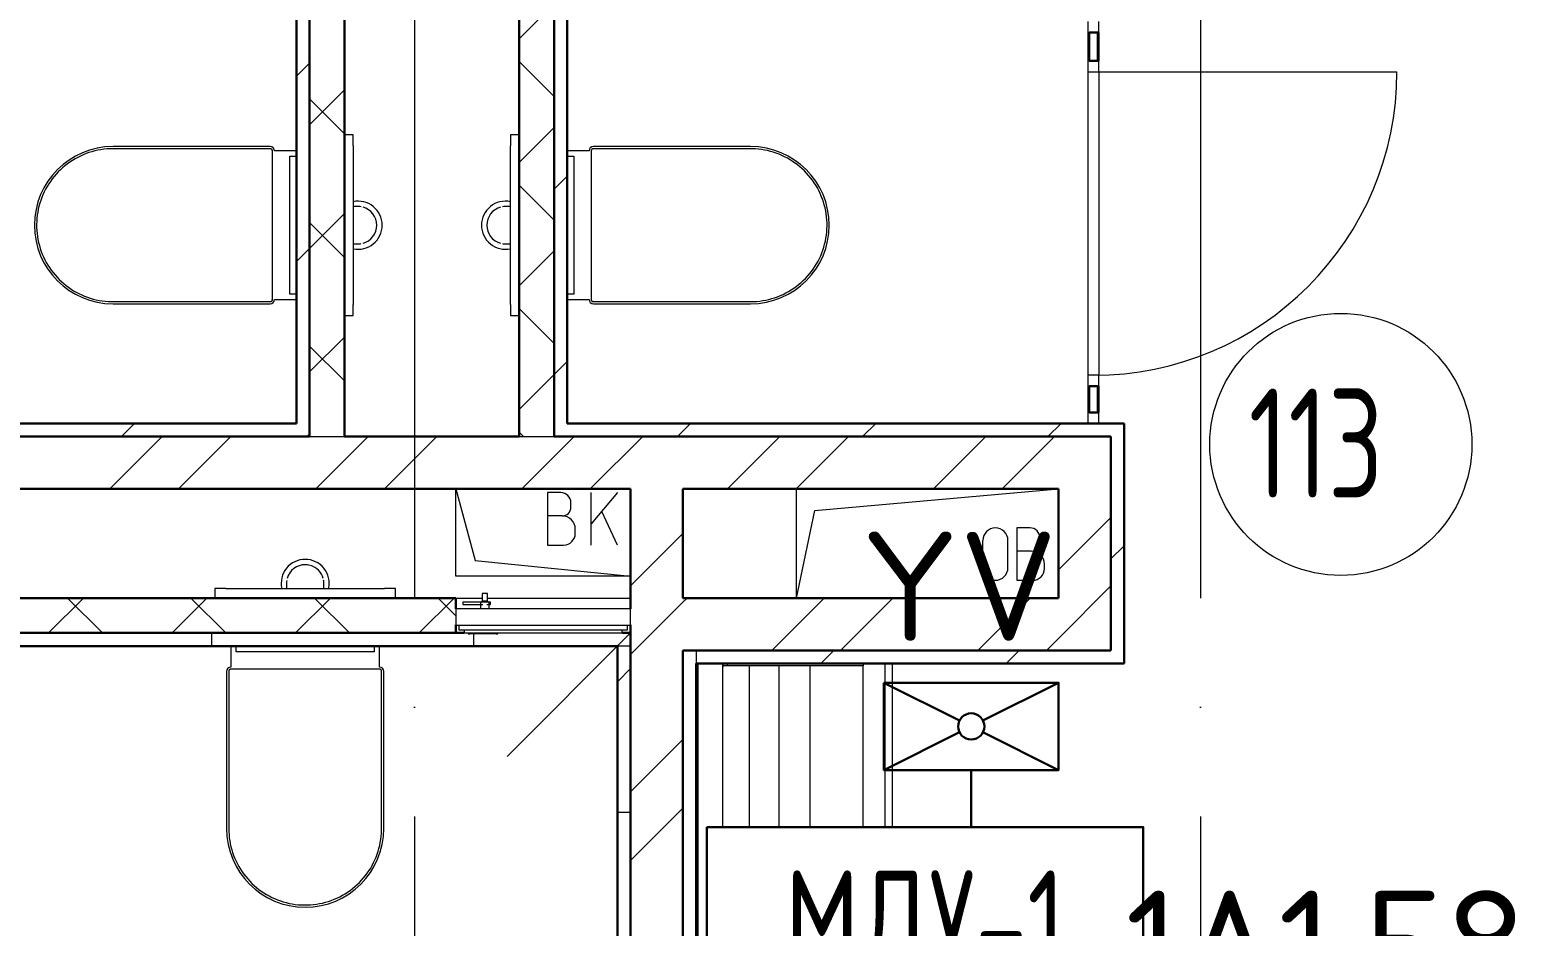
# Model space of a CAD drawing. Header units: millimetres. Extents: x -1073752 to 1436911, y -1379358 to 94781.
# Drawn here: x -1041748 to -1038346, y -907871 to -905818 of the extents above; entities that cross this region are included whole.
import ezdxf
from ezdxf.enums import TextEntityAlignment as Align

# ---------------------------------------------------------------- set-up
doc = ezdxf.new("R2010")
doc.units = ezdxf.units.MM
doc.set_wipeout_variables(frame=1)
doc.linetypes.add('ADSK_Линия сетки', pattern=[25, 20, -2.5, 0, -2.5])
for name, color, linetype, lineweight in [('RC-Дымоудаление', 1, 'Continuous', 30), ('Витраж', 7, 'Continuous', 9), ('Двери', 252, 'Continuous', 9), ('лс', 5, 'Continuous', 30), ('Марки помещений', 7, 'Continuous', 20), ('Оборудование', 7, 'Continuous', 18), ('Оси', 252, 'Continuous', 9), ('Перекрытие', 252, 'Continuous', 18), ('Сантехника', 252, 'Continuous', 9), ('Стены наружные', 7, 'Continuous', 18), ('Стены разрез', 7, 'Continuous', 30), ('Стены штриховка', 7, 'Continuous', 9)]:
    doc.layers.add(name, color=color, linetype=linetype, lineweight=lineweight)
doc.layers.add('RC-Позиционные_обозначения', color=7, linetype='Continuous')
doc.layers.add('RC-Таблицы', color=7, linetype='Continuous')
doc.styles.add('GOST Common_3', font='', dxfattribs={"height": 3.5})
doc.styles.add('ISOCPEUR', font='isocpeur.ttf', dxfattribs={"height": 250})
doc.styles.add('RubezhCAD', font='isocpeur.ttf')
doc.styles.get("Standard").update_dxf_attribs({"font": 'arial.ttf'})
doc.styles.get('GOST Common_3').set_extended_font_data('GOST 2.304 type A')

# ---------------------------------------------------------------- blocks, each defined once
blk = doc.blocks.new('1 этаж')
at = {"color": 251, "lineweight": 18, "true_color": 0x636466}
for p, q in [((-48360.8, -9393.7), (-48316.2, -9557.9)), ((-48360.8, -9593.7), (-48360.8, -9393.7)), ((-48120.6, -9402.4), (-48150.6, -9402.4)), ((-48150.6, -9402.4), (-48150.6, -9522.4)), ((-47990.6, -9402.4), (-48050.6, -9473.9)), ((-48050.6, -9522.4), (-48050.6, -9402.4)), ((-47580.8, -9643.7), (-47580.8, -9393.7)), ((-47539, -9443.1), (-46980.8, -9393.7)), ((-48117.2, -9455.7), (-48150.6, -9455.7)), ((-48097.2, -9435.7), (-48097.2, -9425.7)), ((-47990.6, -9522.4), (-48026.5, -9445.3)), ((-47580.8, -9643.7), (-47539, -9443.1)), ((-48087.2, -9495.7), (-48087.2, -9485.7)), ((-47046.4, -9483), (-47076.4, -9483)), ((-47076.4, -9483), (-47076.4, -9603)), ((-48150.6, -9522.4), (-48113.9, -9522.4)), ((-47153.9, -9574.3), (-47153.9, -9511.7)), ((-47096.6, -9574.3), (-47096.6, -9511.7)), ((-47023.1, -9516.3), (-47023.1, -9506.3)), ((-48316.2, -9557.9), (-47960.8, -9593.7)), ((-47043.1, -9536.3), (-47076.4, -9536.3)), ((-47013.1, -9576.3), (-47013.1, -9566.3)), ((-47960.8, -9593.7), (-48360.8, -9593.7)), ((-47076.4, -9603), (-47039.7, -9603))]:
    blk.add_line(p, q, dxfattribs=at)
for centre, radius, start, end in [((-48120.6, -9425.7), 23.3, 0, 90), ((-48117.2, -9435.7), 20, 270, 0), ((-48117.2, -9485.7), 30, 0, 90), ((-47125.2, -9511.7), 28.7, 0, 180), ((-47046.4, -9506.3), 23.3, 0, 90), ((-48113.9, -9495.7), 26.7, 270, 0), ((-47043.1, -9516.3), 20, 270, 0), ((-47043.1, -9566.3), 30, 0, 90), ((-47125.2, -9574.3), 28.7, 180, 0), ((-47039.7, -9576.3), 26.7, 270, 0)]:
    blk.add_arc(centre, radius, start, end, dxfattribs=at)
at = {"layer": 'Витраж', "color": 251, "lineweight": 18, "true_color": 0x636466, "extrusion": (0, 0, -1)}
for p, q in [((-46913.3, -8323.7), (-46913.3, -8348.7)), ((-46888.3, -8348.7), (-46888.3, -8323.7)), ((-46913.3, -8348.7), (-46888.3, -8348.7)), ((-46888.3, -8413.7), (-46913.3, -8413.7)), ((-46913.3, -8413.7), (-46913.3, -8438.7)), ((-46888.3, -8438.7), (-46888.3, -8413.7)), ((-46913.3, -8438.7), (-46888.3, -8438.7)), ((-46888.3, -9133.7), (-46913.3, -9133.7)), ((-46913.3, -9133.7), (-46913.3, -9158.7)), ((-46888.3, -9158.7), (-46888.3, -9133.7)), ((-46913.3, -9158.7), (-46888.3, -9158.7))]:
    blk.add_line(p, q, dxfattribs=at)
at = {"layer": 'Витраж', "color": 251, "true_color": 0x636466}
for p, q in [((-46913.3, -8348.7), (-46913.3, -8413.7)), ((-46888.3, -8348.7), (-46888.3, -8413.7)), ((-46913.3, -8438.7), (-46913.3, -9133.7)), ((-46888.3, -8438.7), (-46888.3, -9133.7)), ((-46913.3, -9158.7), (-46913.3, -9218.7)), ((-46888.3, -9158.7), (-46888.3, -9218.7))]:
    blk.add_line(p, q, dxfattribs=at)
at = {"layer": 'Витраж', "color": 251, "lineweight": 18, "true_color": 0x636466}
for p, q in [((-46888.3, -9218.7), (-46913.3, -9218.7)), ((-46913.3, -9218.7), (-46913.3, -9243.7)), ((-46913.3, -9243.7), (-46888.3, -9243.7)), ((-46888.3, -9243.7), (-46888.3, -9218.7))]:
    blk.add_line(p, q, dxfattribs=at)
at = {"layer": 'Двери', "color": 251, "true_color": 0x636466}
blk.add_line((-46888.3, -8438.7), (-46205.8, -8438.7), dxfattribs=at)
blk.add_arc((-46900.8, -8438.7), 695, 270, 0, dxfattribs=at)
at = {"layer": 'Марки помещений', "color": 251, "true_color": 0x636466}
blk.add_circle((-46334.3, -9291.8), 300, dxfattribs=at)
at = {"layer": 'Оборудование', "color": 251, "true_color": 0x636466}
for p, q in [((-48345, -9653.4), (-48345, -9658.4)), ((-48299.1, -9653.4), (-48345, -9653.4)), ((-48345, -9658.4), (-48299.1, -9658.4)), ((-48304, -9652.8), (-48304, -9668.7)), ((-48284.7, -9652.8), (-48304, -9652.8)), ((-48300.4, -9650.9), (-48302.4, -9652.8)), ((-48300.4, -9633.4), (-48300.4, -9650.9)), ((-48288.2, -9633.4), (-48300.4, -9633.4)), ((-48288.2, -9650.9), (-48300.4, -9650.9)), ((-48281.2, -9653.4), (-48289.5, -9653.4)), ((-48289.5, -9658.4), (-48281.2, -9658.4)), ((-48288.2, -9650.9), (-48288.2, -9633.4)), ((-48286.2, -9652.8), (-48288.2, -9650.9)), ((-48284.7, -9668.7), (-48284.7, -9652.8)), ((-48281.2, -9658.4), (-48281.2, -9653.4)), ((-48360.8, -9668.7), (-48360.8, -9705.1)), ((-47960.8, -9668.7), (-48360.8, -9668.7)), ((-47960.8, -9705.1), (-47960.8, -9668.7)), ((-48359.9, -9706), (-47961.7, -9706)), ((-48353.8, -9706), (-48353.8, -9715.8)), ((-48352.8, -9716.7), (-47968.8, -9716.7)), ((-48341.8, -9718.3), (-48341.8, -9723.7)), ((-48341.8, -9723.7), (-47979.8, -9723.7)), ((-48332.8, -9723.7), (-48332.8, -9725.7)), ((-48332.8, -9725.7), (-48328.8, -9725.7)), ((-48268.3, -9725.7), (-48328.8, -9725.7)), ((-48268.3, -9725.7), (-48264.3, -9725.7)), ((-48264.3, -9725.7), (-48264.3, -9723.7)), ((-47960.8, -9723.7), (-48243.6, -10006.6)), ((-47979.8, -9723.7), (-47979.8, -9718.3)), ((-47967.8, -9715.8), (-47967.8, -9706))]:
    blk.add_line(p, q, dxfattribs=at)
for points, knots in [([(-48360.8, -9705.1), (-48360.8, -9705.2), (-48360.8, -9705.4), (-48360.7, -9705.6), (-48360.6, -9705.7), (-48360.4, -9705.8), (-48360.3, -9705.9), (-48360.1, -9706), (-48360, -9706), (-48359.9, -9706)], [0, 0, 0, 0, 0.166667, 0.333333, 0.458333, 0.583333, 0.708333, 0.833333, 1, 1, 1, 1]), ([(-48353.8, -9715.8), (-48353.8, -9715.9), (-48353.8, -9716), (-48353.7, -9716.2), (-48353.6, -9716.4), (-48353.4, -9716.5), (-48353.3, -9716.6), (-48353.2, -9716.7), (-48353.1, -9716.7), (-48352.9, -9716.7), (-48352.8, -9716.7)], [0, 0, 0, 0, 0.166667, 0.333333, 0.458333, 0.583333, 0.666667, 0.75, 0.833333, 1, 1, 1, 1]), ([(-48343.3, -9716.7), (-48343.2, -9716.7), (-48343, -9716.8), (-48342.7, -9716.8), (-48342.6, -9716.9), (-48342.4, -9717), (-48342.2, -9717.2), (-48342.1, -9717.3), (-48342, -9717.5), (-48341.9, -9717.7), (-48341.8, -9717.9), (-48341.8, -9718.1), (-48341.8, -9718.3)], [0, 0, 0, 0, 0.166667, 0.25, 0.333333, 0.416667, 0.5, 0.583333, 0.666667, 0.75, 0.833333, 1, 1, 1, 1]), ([(-47979.8, -9718.3), (-47979.8, -9718.1), (-47979.8, -9717.9), (-47979.7, -9717.7), (-47979.6, -9717.5), (-47979.5, -9717.3), (-47979.4, -9717.2), (-47979.2, -9717), (-47979, -9716.9), (-47978.9, -9716.8), (-47978.6, -9716.8), (-47978.4, -9716.7), (-47978.3, -9716.7)], [-1, -1, -1, -1, -0.833333, -0.75, -0.666667, -0.583333, -0.5, -0.416667, -0.333333, -0.25, -0.166667, 0, 0, 0, 0]), ([(-47968.8, -9716.7), (-47968.7, -9716.7), (-47968.5, -9716.7), (-47968.4, -9716.7), (-47968.3, -9716.6), (-47968.2, -9716.5), (-47968, -9716.4), (-47967.9, -9716.2), (-47967.8, -9716), (-47967.8, -9715.9), (-47967.8, -9715.8)], [-1, -1, -1, -1, -0.833333, -0.75, -0.666667, -0.583333, -0.458333, -0.333333, -0.166667, 0, 0, 0, 0]), ([(-47961.7, -9706), (-47961.6, -9706), (-47961.5, -9706), (-47961.3, -9706), (-47961.2, -9705.9), (-47961, -9705.7), (-47960.9, -9705.6), (-47960.8, -9705.4), (-47960.8, -9705.2), (-47960.8, -9705.1)], [-1, -1, -1, -1, -0.833333, -0.75, -0.583333, -0.458333, -0.333333, -0.166667, 0, 0, 0, 0])]:
    blk.add_open_spline(points, degree=3, knots=knots, dxfattribs=at)
at = {"layer": 'Оси', "color": 251, "linetype": 'ADSK_Линия сетки', "ltscale": 100, "true_color": 0x636466}
for p, q in [((-48455.8, -2643.7), (-48455.8, -33769.9)), ((-46655.8, -2643.7), (-46655.8, -33769.9))]:
    blk.add_line(p, q, dxfattribs=at)
at = {"layer": 'Перекрытие', "color": 251, "ltscale": 100, "true_color": 0x636466}
for p, q in [((-48360.8, -9593.7), (-48360.8, -9393.7)), ((-47580.8, -9643.7), (-47580.8, -9393.7)), ((-47960.8, -9593.7), (-48360.8, -9593.7))]:
    blk.add_line(p, q, dxfattribs=at)
at = {"layer": 'Сантехника', "color": 251, "lineweight": 9, "true_color": 0x636466}
for p, q in [((-48595.8, -8583.2), (-48615.8, -8583.2)), ((-48595.8, -8608.2), (-48595.8, -8583.2)), ((-48215.8, -8583.2), (-48235.8, -8583.2)), ((-48235.8, -8583.2), (-48235.8, -8608.2)), ((-48595.8, -8608.2), (-48595.8, -8971.7)), ((-48235.8, -8971.7), (-48235.8, -8608.2)), ((-48595.8, -8996.7), (-48595.8, -8971.7)), ((-48235.8, -8971.7), (-48235.8, -8996.7)), ((-48615.8, -8996.7), (-48595.8, -8996.7)), ((-48235.8, -8996.7), (-48215.8, -8996.7)), ((-48912.6, -9621.6), (-48912.6, -9643.7)), ((-48887.6, -9621.6), (-48912.6, -9621.6)), ((-48887.6, -9621.6), (-48524.1, -9621.6)), ((-48499.1, -9621.6), (-48524.1, -9621.6)), ((-48499.1, -9643.7), (-48499.1, -9621.6))]:
    blk.add_line(p, q, dxfattribs=at)
at = {"layer": 'Сантехника', "color": 251, "true_color": 0x636466}
for p, q in [((-48785.8, -8610), (-49145.8, -8610)), ((-48785.8, -8615), (-49145.8, -8615)), ((-48780.8, -8960), (-48780.8, -8620)), ((-48725.8, -8620), (-48775.8, -8620)), ((-48740.8, -8948.2), (-48740.8, -8631.8)), ((-48740.8, -8631.8), (-48725.8, -8631.8)), ((-48055.8, -8620), (-48105.8, -8620)), ((-48105.8, -8631.8), (-48090.8, -8631.8)), ((-48090.8, -8631.8), (-48090.8, -8948.2)), ((-48050.8, -8620), (-48050.8, -8960)), ((-47685.8, -8610), (-48045.8, -8610)), ((-47685.8, -8615), (-48045.8, -8615)), ((-49145.8, -8965), (-48785.8, -8965)), ((-49145.8, -8970), (-48785.8, -8970)), ((-48775.8, -8960), (-48725.8, -8960)), ((-48725.8, -8948.2), (-48740.8, -8948.2)), ((-48090.8, -8948.2), (-48105.8, -8948.2)), ((-48105.8, -8960), (-48055.8, -8960)), ((-48045.8, -8965), (-47685.8, -8965)), ((-48045.8, -8970), (-47685.8, -8970)), ((-48875.8, -9753.7), (-48875.8, -9801.6)), ((-48864, -9766.6), (-48864, -9753.7)), ((-48547.6, -9753.7), (-48547.6, -9766.6)), ((-48535.8, -9801.6), (-48535.8, -9753.7)), ((-48547.6, -9766.6), (-48864, -9766.6)), ((-47805.8, -11318.7), (-47805.8, -9793.7)), ((-47749.8, -9798.7), (-47749.8, -9793.7)), ((-47749.8, -9793.7), (-47749.8, -9798.7)), ((-47738.9, -9798.7), (-47738.9, -9793.7)), ((-47427.8, -9793.7), (-47427.8, -9798.7)), ((-47377.8, -11318.7), (-47377.8, -9793.7)), ((-47360.8, -11318.7), (-47360.8, -9793.7)), ((-48885.8, -9811.6), (-48885.8, -10171.6)), ((-48880.8, -9811.6), (-48880.8, -10171.6)), ((-48535.8, -9806.6), (-48875.8, -9806.6)), ((-48530.8, -10171.6), (-48530.8, -9811.6)), ((-48525.8, -10171.6), (-48525.8, -9811.6)), ((-47749.8, -11313.7), (-47749.8, -9798.7)), ((-47749.8, -9798.7), (-47747.4, -9798.7)), ((-47738.9, -9798.7), (-47747.4, -9798.7)), ((-47427.8, -9798.7), (-47738.9, -9798.7)), ((-47688.4, -10218.8), (-47688.4, -9798.7)), ((-47620.4, -10218.7), (-47620.4, -9798.7)), ((-47549.7, -10218.7), (-47549.7, -9798.7)), ((-47427.8, -11313.7), (-47427.8, -9798.7)), ((-47719.8, -10206.2), (-47749.8, -10206.2)), ((-47719.8, -10256.2), (-47719.8, -10206.2)), ((-47539.8, -10218.7), (-47719.8, -10218.7)), ((-47539.8, -10243.7), (-47539.8, -10218.7)), ((-47749.8, -10256.2), (-47719.8, -10256.2)), ((-47719.8, -10243.7), (-47539.8, -10243.7)), ((-47688.4, -10868.8), (-47688.4, -10243.7)), ((-47620.4, -10868.7), (-47620.4, -10243.7)), ((-47549.7, -10868.7), (-47549.7, -10243.7))]:
    blk.add_line(p, q, dxfattribs=at)
at = {"layer": 'Сантехника', "color": 251, "true_color": 0x636466, "flags": 128}
for points in [[(-49145.8, -8615), (-49152.8, -8615.1), (-49159.8, -8615.5), (-49166.8, -8616.2), (-49173.7, -8617.2), (-49180.6, -8618.5), (-49187.4, -8620), (-49194.2, -8621.8), (-49200.9, -8623.9), (-49207.4, -8626.2), (-49213.9, -8628.8), (-49220.3, -8631.6), (-49226.6, -8634.8), (-49232.8, -8638.1), (-49238.8, -8641.7), (-49244.6, -8645.5), (-49250.3, -8649.6), (-49255.8, -8653.9), (-49261.2, -8658.4), (-49266.4, -8663.1), (-49271.3, -8668.1), (-49276.1, -8673.2), (-49280.7, -8678.5), (-49285, -8684), (-49289.2, -8689.6), (-49293.1, -8695.4), (-49296.7, -8701.4), (-49300.1, -8707.5), (-49303.3, -8713.7), (-49306.2, -8720.1), (-49308.9, -8726.6), (-49311.3, -8733.1), (-49313.5, -8739.8), (-49315.3, -8746.6), (-49316.9, -8753.4), (-49318.3, -8760.2), (-49319.3, -8767.2), (-49320.1, -8774.1), (-49320.6, -8781.1), (-49320.8, -8788.1), (-49320.7, -8795.1), (-49320.4, -8802.1), (-49319.8, -8809.1), (-49318.9, -8816), (-49317.7, -8822.9), (-49316.2, -8829.7), (-49314.5, -8836.5), (-49312.5, -8843.2), (-49310.2, -8849.9), (-49307.7, -8856.4), (-49304.9, -8862.8), (-49301.9, -8869.1), (-49298.6, -8875.3), (-49295.1, -8881.3), (-49291.3, -8887.2), (-49287.3, -8893), (-49283.1, -8898.5), (-49278.6, -8903.9), (-49273.9, -8909.2), (-49269.1, -8914.2), (-49264, -8919), (-49258.8, -8923.6), (-49253.3, -8928.1), (-49247.7, -8932.2), (-49241.9, -8936.2), (-49236, -8939.9), (-49229.9, -8943.4), (-49223.7, -8946.7), (-49217.4, -8949.7), (-49211, -8952.4), (-49204.4, -8954.9), (-49197.8, -8957.1), (-49191.1, -8959), (-49184.3, -8960.7), (-49177.4, -8962.1), (-49170.5, -8963.2), (-49163.5, -8964.1), (-49156.6, -8964.6), (-49149.6, -8964.9), (-49145.8, -8965)], [(-48780.8, -8620), (-48780.8, -8619.8), (-48780.8, -8619.6), (-48780.8, -8619.4), (-48780.9, -8619.2), (-48780.9, -8619), (-48780.9, -8618.8), (-48781, -8618.6), (-48781.1, -8618.4), (-48781.1, -8618.2), (-48781.2, -8618), (-48781.3, -8617.9), (-48781.4, -8617.7), (-48781.5, -8617.5), (-48781.6, -8617.3), (-48781.7, -8617.2), (-48781.8, -8617), (-48781.9, -8616.8), (-48782, -8616.7), (-48782.2, -8616.5), (-48782.3, -8616.4), (-48782.5, -8616.3), (-48782.6, -8616.1), (-48782.8, -8616), (-48782.9, -8615.9), (-48783.1, -8615.8), (-48783.3, -8615.7), (-48783.4, -8615.6), (-48783.6, -8615.5), (-48783.8, -8615.4), (-48784, -8615.3), (-48784.2, -8615.3), (-48784.4, -8615.2), (-48784.6, -8615.1), (-48784.8, -8615.1), (-48785, -8615.1), (-48785.1, -8615), (-48785.3, -8615), (-48785.5, -8615), (-48785.7, -8615), (-48785.8, -8615)], [(-48045.8, -8615), (-48046, -8615), (-48046.2, -8615), (-48046.4, -8615), (-48046.6, -8615), (-48046.8, -8615.1), (-48047, -8615.1), (-48047.2, -8615.2), (-48047.4, -8615.2), (-48047.6, -8615.3), (-48047.7, -8615.4), (-48047.9, -8615.5), (-48048.1, -8615.5), (-48048.3, -8615.6), (-48048.5, -8615.7), (-48048.6, -8615.9), (-48048.8, -8616), (-48048.9, -8616.1), (-48049.1, -8616.2), (-48049.2, -8616.4), (-48049.4, -8616.5), (-48049.5, -8616.6), (-48049.7, -8616.8), (-48049.8, -8617), (-48049.9, -8617.1), (-48050, -8617.3), (-48050.1, -8617.4), (-48050.2, -8617.6), (-48050.3, -8617.8), (-48050.4, -8618), (-48050.5, -8618.2), (-48050.5, -8618.4), (-48050.6, -8618.5), (-48050.6, -8618.7), (-48050.7, -8618.9), (-48050.7, -8619.1), (-48050.8, -8619.3), (-48050.8, -8619.5), (-48050.8, -8619.7), (-48050.8, -8619.9), (-48050.8, -8620)], [(-47685.8, -8965), (-47678.8, -8964.8), (-47671.8, -8964.4), (-47664.9, -8963.7), (-47657.9, -8962.7), (-47651, -8961.5), (-47644.2, -8960), (-47637.4, -8958.2), (-47630.8, -8956.1), (-47624.2, -8953.8), (-47617.7, -8951.2), (-47611.3, -8948.3), (-47605, -8945.2), (-47598.8, -8941.8), (-47592.8, -8938.3), (-47587, -8934.4), (-47581.3, -8930.3), (-47575.8, -8926.1), (-47570.4, -8921.5), (-47565.2, -8916.8), (-47560.3, -8911.9), (-47555.5, -8906.8), (-47550.9, -8901.5), (-47546.6, -8896), (-47542.4, -8890.3), (-47538.5, -8884.5), (-47534.9, -8878.6), (-47531.5, -8872.5), (-47528.3, -8866.2), (-47525.4, -8859.9), (-47522.7, -8853.4), (-47520.3, -8846.8), (-47518.1, -8840.2), (-47516.3, -8833.4), (-47514.7, -8826.6), (-47513.3, -8819.7), (-47512.3, -8812.8), (-47511.5, -8805.8), (-47511, -8798.9), (-47510.8, -8791.9), (-47510.9, -8784.9), (-47511.2, -8777.9), (-47511.8, -8770.9), (-47512.7, -8764), (-47513.9, -8757.1), (-47515.4, -8750.2), (-47517.1, -8743.4), (-47519.1, -8736.7), (-47521.4, -8730.1), (-47523.9, -8723.6), (-47526.7, -8717.2), (-47529.7, -8710.9), (-47533, -8704.7), (-47536.5, -8698.6), (-47540.3, -8692.7), (-47544.3, -8687), (-47548.5, -8681.4), (-47553, -8676), (-47557.7, -8670.8), (-47562.5, -8665.8), (-47567.6, -8660.9), (-47572.9, -8656.3), (-47578.3, -8651.9), (-47583.9, -8647.7), (-47589.7, -8643.8), (-47595.6, -8640), (-47601.7, -8636.5), (-47607.9, -8633.3), (-47614.2, -8630.3), (-47620.6, -8627.6), (-47627.2, -8625.1), (-47633.8, -8622.9), (-47640.5, -8620.9), (-47647.3, -8619.3), (-47654.2, -8617.9), (-47661.1, -8616.7), (-47668.1, -8615.9), (-47675, -8615.3), (-47682, -8615), (-47685.8, -8615)], [(-48785.8, -8965), (-48785.6, -8965), (-48785.4, -8965), (-48785.2, -8964.9), (-48785, -8964.9), (-48784.8, -8964.9), (-48784.6, -8964.8), (-48784.4, -8964.8), (-48784.2, -8964.7), (-48784, -8964.7), (-48783.9, -8964.6), (-48783.7, -8964.5), (-48783.5, -8964.4), (-48783.3, -8964.3), (-48783.1, -8964.2), (-48783, -8964.1), (-48782.8, -8964), (-48782.7, -8963.9), (-48782.5, -8963.7), (-48782.4, -8963.6), (-48782.2, -8963.5), (-48782.1, -8963.3), (-48781.9, -8963.2), (-48781.8, -8963), (-48781.7, -8962.8), (-48781.6, -8962.7), (-48781.5, -8962.5), (-48781.4, -8962.3), (-48781.3, -8962.2), (-48781.2, -8962), (-48781.1, -8961.8), (-48781.1, -8961.6), (-48781, -8961.4), (-48781, -8961.2), (-48780.9, -8961), (-48780.9, -8960.8), (-48780.8, -8960.6), (-48780.8, -8960.4), (-48780.8, -8960.2), (-48780.8, -8960), (-48780.8, -8960)], [(-48050.8, -8960), (-48050.8, -8960.2), (-48050.8, -8960.4), (-48050.8, -8960.6), (-48050.7, -8960.8), (-48050.7, -8961), (-48050.7, -8961.2), (-48050.6, -8961.4), (-48050.5, -8961.6), (-48050.5, -8961.7), (-48050.4, -8961.9), (-48050.3, -8962.1), (-48050.2, -8962.3), (-48050.1, -8962.5), (-48050, -8962.6), (-48049.9, -8962.8), (-48049.8, -8963), (-48049.7, -8963.1), (-48049.6, -8963.3), (-48049.4, -8963.4), (-48049.3, -8963.6), (-48049.1, -8963.7), (-48049, -8963.8), (-48048.8, -8964), (-48048.7, -8964.1), (-48048.5, -8964.2), (-48048.3, -8964.3), (-48048.2, -8964.4), (-48048, -8964.5), (-48047.8, -8964.6), (-48047.6, -8964.6), (-48047.4, -8964.7), (-48047.2, -8964.8), (-48047, -8964.8), (-48046.8, -8964.9), (-48046.7, -8964.9), (-48046.5, -8964.9), (-48046.3, -8965), (-48046.1, -8965), (-48045.9, -8965), (-48045.8, -8965)], [(-48875.8, -9806.6), (-48876, -9806.6), (-48876.2, -9806.6), (-48876.4, -9806.6), (-48876.6, -9806.6), (-48876.8, -9806.7), (-48877, -9806.7), (-48877.2, -9806.7), (-48877.4, -9806.8), (-48877.6, -9806.9), (-48877.7, -9806.9), (-48877.9, -9807), (-48878.1, -9807.1), (-48878.3, -9807.2), (-48878.5, -9807.3), (-48878.6, -9807.4), (-48878.8, -9807.5), (-48878.9, -9807.7), (-48879.1, -9807.8), (-48879.2, -9807.9), (-48879.4, -9808.1), (-48879.5, -9808.2), (-48879.7, -9808.4), (-48879.8, -9808.5), (-48879.9, -9808.7), (-48880, -9808.8), (-48880.1, -9809), (-48880.2, -9809.2), (-48880.3, -9809.4), (-48880.4, -9809.6), (-48880.5, -9809.7), (-48880.5, -9809.9), (-48880.6, -9810.1), (-48880.6, -9810.3), (-48880.7, -9810.5), (-48880.7, -9810.7), (-48880.8, -9810.9), (-48880.8, -9811.1), (-48880.8, -9811.3), (-48880.8, -9811.5), (-48880.8, -9811.6)], [(-48530.8, -9811.6), (-48530.8, -9811.4), (-48530.8, -9811.2), (-48530.8, -9811), (-48530.9, -9810.8), (-48530.9, -9810.6), (-48530.9, -9810.4), (-48531, -9810.2), (-48531.1, -9810), (-48531.1, -9809.8), (-48531.2, -9809.6), (-48531.3, -9809.4), (-48531.4, -9809.2), (-48531.5, -9809.1), (-48531.6, -9808.9), (-48531.7, -9808.7), (-48531.8, -9808.6), (-48531.9, -9808.4), (-48532, -9808.3), (-48532.2, -9808.1), (-48532.3, -9808), (-48532.5, -9807.8), (-48532.6, -9807.7), (-48532.8, -9807.6), (-48532.9, -9807.5), (-48533.1, -9807.3), (-48533.3, -9807.2), (-48533.4, -9807.1), (-48533.6, -9807.1), (-48533.8, -9807), (-48534, -9806.9), (-48534.2, -9806.8), (-48534.4, -9806.8), (-48534.6, -9806.7), (-48534.8, -9806.7), (-48535, -9806.6), (-48535.1, -9806.6), (-48535.3, -9806.6), (-48535.5, -9806.6), (-48535.7, -9806.6), (-48535.8, -9806.6)], [(-48880.8, -10171.6), (-48880.7, -10178.5), (-48880.2, -10185.5), (-48879.5, -10192.5), (-48878.6, -10199.4), (-48877.3, -10206.3), (-48875.8, -10213.1), (-48874, -10219.9), (-48871.9, -10226.6), (-48869.6, -10233.2), (-48867, -10239.7), (-48864.1, -10246.1), (-48861, -10252.4), (-48857.7, -10258.5), (-48854.1, -10264.5), (-48850.2, -10270.4), (-48846.2, -10276.1), (-48841.9, -10281.6), (-48837.4, -10286.9), (-48832.6, -10292.1), (-48827.7, -10297.1), (-48822.6, -10301.9), (-48817.3, -10306.4), (-48811.8, -10310.8), (-48806.2, -10314.9), (-48800.4, -10318.8), (-48794.4, -10322.5), (-48788.3, -10325.9), (-48782, -10329.1), (-48775.7, -10332), (-48769.2, -10334.7), (-48762.6, -10337.1), (-48756, -10339.2), (-48749.2, -10341.1), (-48742.4, -10342.7), (-48735.5, -10344), (-48728.6, -10345.1), (-48721.7, -10345.8), (-48714.7, -10346.3), (-48707.7, -10346.5), (-48700.7, -10346.5), (-48693.7, -10346.1), (-48686.7, -10345.5), (-48679.8, -10344.6), (-48672.9, -10343.4), (-48666, -10342), (-48659.3, -10340.2), (-48652.5, -10338.3), (-48645.9, -10336), (-48639.4, -10333.5), (-48633, -10330.7), (-48626.7, -10327.6), (-48620.5, -10324.3), (-48614.5, -10320.8), (-48608.6, -10317), (-48602.8, -10313), (-48597.2, -10308.8), (-48591.8, -10304.4), (-48586.6, -10299.7), (-48581.6, -10294.8), (-48576.8, -10289.8), (-48572.1, -10284.5), (-48567.7, -10279.1), (-48563.5, -10273.5), (-48559.6, -10267.7), (-48555.8, -10261.8), (-48552.4, -10255.7), (-48549.1, -10249.5), (-48546.1, -10243.2), (-48543.4, -10236.7), (-48540.9, -10230.2), (-48538.7, -10223.5), (-48536.8, -10216.8), (-48535.1, -10210), (-48533.7, -10203.2), (-48532.6, -10196.2), (-48531.7, -10189.3), (-48531.1, -10182.3), (-48530.8, -10175.3), (-48530.8, -10171.6)]]:
    blk.add_lwpolyline(points, dxfattribs=at)
at = {"layer": 'Сантехника', "color": 251, "lineweight": 9, "true_color": 0x636466, "flags": 128}
for points in [[(-48584.4, -8747.3), (-48584.4, -8747.3), (-48584.5, -8747.3), (-48584.7, -8747.3), (-48584.9, -8747.3), (-48585.3, -8747.3), (-48585.6, -8747.3), (-48586.1, -8747.3), (-48586.6, -8747.3), (-48587.2, -8747.3), (-48587.9, -8747.3), (-48588.6, -8747.3), (-48589.4, -8747.3), (-48590.3, -8747.3), (-48591.2, -8747.3), (-48592.2, -8747.3), (-48593.3, -8747.3), (-48594.4, -8747.3), (-48595.5, -8747.3)], [(-48236.9, -8747.3), (-48238.1, -8747.3), (-48239.1, -8747.3), (-48240.1, -8747.3), (-48241.1, -8747.3), (-48241.9, -8747.3), (-48242.8, -8747.3), (-48243.5, -8747.3), (-48244.2, -8747.3), (-48244.8, -8747.3), (-48245.4, -8747.3), (-48245.8, -8747.3), (-48246.3, -8747.3), (-48246.6, -8747.3), (-48246.9, -8747.3), (-48247.1, -8747.3), (-48247.2, -8747.3), (-48247.2, -8747.3), (-48247.2, -8747.3)], [(-48594.7, -8832.7), (-48593.6, -8832.7), (-48592.5, -8832.7), (-48591.5, -8832.7), (-48590.5, -8832.7), (-48589.7, -8832.7), (-48588.8, -8832.7), (-48588.1, -8832.7), (-48587.4, -8832.7), (-48586.8, -8832.7), (-48586.2, -8832.7), (-48585.8, -8832.7), (-48585.4, -8832.7), (-48585, -8832.7), (-48584.7, -8832.7), (-48584.5, -8832.7), (-48584.4, -8832.7), (-48584.4, -8832.7), (-48584.4, -8832.7)], [(-48247.2, -8832.7), (-48247.2, -8832.7), (-48247.1, -8832.7), (-48246.9, -8832.7), (-48246.7, -8832.7), (-48246.4, -8832.7), (-48246, -8832.7), (-48245.5, -8832.7), (-48245, -8832.7), (-48244.4, -8832.7), (-48243.7, -8832.7), (-48243, -8832.7), (-48242.2, -8832.7), (-48241.3, -8832.7), (-48240.4, -8832.7), (-48239.4, -8832.7), (-48238.3, -8832.7), (-48237.2, -8832.7), (-48236.1, -8832.7)], [(-48748.5, -9610.1), (-48748.5, -9610.1), (-48748.5, -9610.2), (-48748.5, -9610.4), (-48748.5, -9610.7), (-48748.5, -9611), (-48748.5, -9611.4), (-48748.5, -9611.9), (-48748.5, -9612.4), (-48748.5, -9613), (-48748.5, -9613.7), (-48748.5, -9614.4), (-48748.5, -9615.2), (-48748.5, -9616.1), (-48748.5, -9617), (-48748.5, -9618), (-48748.5, -9619), (-48748.5, -9620.1), (-48748.5, -9621.3)], [(-48663.1, -9620.4), (-48663.1, -9619.3), (-48663.1, -9618.2), (-48663.1, -9617.2), (-48663.1, -9616.3), (-48663.1, -9615.4), (-48663.1, -9614.6), (-48663.1, -9613.8), (-48663.1, -9613.2), (-48663.1, -9612.5), (-48663.1, -9612), (-48663.1, -9611.5), (-48663.1, -9611.1), (-48663.1, -9610.8), (-48663.1, -9610.5), (-48663.1, -9610.3), (-48663.1, -9610.2), (-48663.1, -9610.1), (-48663.1, -9610.1)]]:
    blk.add_lwpolyline(points, dxfattribs=at)
at = {"layer": 'Сантехника', "color": 251, "true_color": 0x636466}
for centre, radius, start, end in [((-49145.8, -8790), 180, 90, 270), ((-49145.8, -8790), 175, 90, 90.9078), ((-49145.8, -8790), 175, 90, 90.9078), ((-48785.8, -8620), 10, 0, 90), ((-48785.8, -8620), 5, 60, 90), ((-48785.8, -8620), 5, 60, 90), ((-48785.8, -8620), 5, 60, 75), ((-48785.8, -8620), 5, 0, 30), ((-48785.8, -8620), 5, 0, 30), ((-48785.8, -8620), 5, 0, 30), ((-48045.8, -8620), 10, 90, 180), ((-48045.8, -8620), 5, 150, 180), ((-48045.8, -8620), 5, 150, 180), ((-48045.8, -8620), 5, 150, 180), ((-48045.8, -8620), 5, 90, 120), ((-48045.8, -8620), 5, 90, 120), ((-48045.8, -8620), 5, 105, 120), ((-47685.8, -8790), 180, 270, 90), ((-47685.8, -8790), 175, 89.0922, 90), ((-47685.8, -8790), 175, 89.0922, 90), ((-49145.8, -8790), 175, 269.0922, 270), ((-49145.8, -8790), 175, 269.0922, 270), ((-48785.8, -8960), 10, 270, 0), ((-48785.8, -8960), 5, 270, 300), ((-48785.8, -8960), 5, 270, 300), ((-48785.8, -8960), 5, 285, 300), ((-48785.8, -8960), 5, 330, 0), ((-48785.8, -8960), 5, 330, 0), ((-48785.8, -8960), 5, 330, 0), ((-48045.8, -8960), 10, 180, 270), ((-48045.8, -8960), 5, 180, 210), ((-48045.8, -8960), 5, 180, 210), ((-48045.8, -8960), 5, 180, 210), ((-48045.8, -8960), 5, 240, 270), ((-48045.8, -8960), 5, 240, 270), ((-48045.8, -8960), 5, 240, 255), ((-47685.8, -8790), 175, 270, 270.9078), ((-47685.8, -8790), 175, 270, 270.9078), ((-48875.8, -9811.6), 10, 90, 180), ((-48875.8, -9811.6), 5, 150, 180), ((-48875.8, -9811.6), 5, 150, 180), ((-48875.8, -9811.6), 5, 150, 165), ((-48875.8, -9811.6), 5, 90, 120), ((-48875.8, -9811.6), 5, 90, 120), ((-48875.8, -9811.6), 5, 90, 120), ((-48535.8, -9811.6), 10, 0, 90), ((-48535.8, -9811.6), 5, 60, 90), ((-48535.8, -9811.6), 5, 60, 90), ((-48535.8, -9811.6), 5, 60, 90), ((-48535.8, -9811.6), 5, 0, 30), ((-48535.8, -9811.6), 5, 0, 30), ((-48535.8, -9811.6), 5, 15, 30), ((-48705.8, -10171.6), 180, 180, 0), ((-48705.8, -10171.6), 175, 180, 180.9078), ((-48705.8, -10171.6), 175, 180, 180.9078), ((-48705.8, -10171.6), 175, 359.0922, 0), ((-48705.8, -10171.6), 175, 359.0922, 0)]:
    blk.add_arc(centre, radius, start, end, dxfattribs=at)
at = {"layer": 'Сантехника', "color": 251, "lineweight": 9, "true_color": 0x636466}
for centre, radius, start, end in [((-48584.4, -8790), 55, 0, 102.0258), ((-48247.2, -8790), 55, 77.9742, 180), ((-48584.4, -8790), 42.7, 92.2417, 94.1976), ((-48584.4, -8790), 42.7, 87.9172, 90), ((-48584.4, -8790), 42.7, 80.8699, 90), ((-48584.4, -8790), 42.7, 0, 75), ((-48247.2, -8790), 42.7, 105, 180), ((-48247.2, -8790), 42.7, 90, 99.1301), ((-48247.2, -8790), 42.7, 90, 92.0828), ((-48247.2, -8790), 42.7, 85.8024, 87.7583), ((-48584.4, -8790), 55, 257.9742, 0), ((-48584.4, -8790), 42.7, 285, 0), ((-48247.2, -8790), 55, 180, 282.0258), ((-48247.2, -8790), 42.7, 180, 255), ((-48584.4, -8790), 42.7, 267.2428, 279.4986), ((-48584.4, -8790), 42.7, 270, 272.5338), ((-48247.2, -8790), 42.7, 260.5014, 272.3473), ((-48247.2, -8790), 42.7, 267.4662, 270), ((-48705.8, -9610.1), 55, 90, 192.0258), ((-48705.8, -9610.1), 55, 347.9742, 90), ((-48705.8, -9610.1), 42.7, 90, 165), ((-48705.8, -9610.1), 42.7, 75, 90), ((-48705.8, -9610.1), 42.7, 15, 73.8853), ((-48705.8, -9610.1), 42.7, 170.8699, 180), ((-48705.8, -9610.1), 42.7, 177.9172, 180), ((-48705.8, -9610.1), 42.7, 182.2417, 184.1976), ((-48705.8, -9610.1), 42.7, 357.2428, 9.4986), ((-48705.8, -9610.1), 42.7, 0, 2.5338)]:
    blk.add_arc(centre, radius, start, end, dxfattribs=at)
at = {"layer": 'Стены наружные', "color": 251, "lineweight": 30, "true_color": 0x636466}
for p, q in [((-48725.8, -5373.7), (-48725.8, -9243.7)), ((-48695.8, -5373.7), (-48695.8, -9273.7)), ((-48615.8, -9273.7), (-48615.8, -5343.7)), ((-48215.8, -5343.7), (-48215.8, -9273.7)), ((-48135.8, -9273.7), (-48135.8, -5343.7)), ((-48105.8, -9243.7), (-48105.8, -5373.7)), ((-48725.8, -9243.7), (-50010.8, -9243.7)), ((-46830.8, -9243.7), (-48105.8, -9243.7)), ((-46830.8, -9793.7), (-46830.8, -9243.7)), ((-48695.8, -9273.7), (-49980.8, -9273.7)), ((-48215.8, -9273.7), (-48615.8, -9273.7)), ((-46860.8, -9273.7), (-48135.8, -9273.7)), ((-46860.8, -9763.7), (-46860.8, -9273.7)), ((-49400.8, -9393.7), (-47960.8, -9393.7)), ((-47960.8, -9393.7), (-47960.8, -9668.7)), ((-47840.8, -9643.7), (-47840.8, -9393.7)), ((-47840.8, -9393.7), (-46980.8, -9393.7)), ((-46980.8, -9393.7), (-46980.8, -9643.7)), ((-48360.8, -9643.7), (-49400.8, -9643.7)), ((-48360.8, -9668.7), (-48360.8, -9643.7)), ((-46980.8, -9643.7), (-47840.8, -9643.7)), ((-49400.8, -9723.7), (-48341.8, -9723.7)), ((-48360.8, -9723.7), (-48360.8, -9705.4)), ((-47960.8, -9723.7), (-47979.8, -9723.7)), ((-47960.8, -11348.7), (-47960.8, -9705.4)), ((-49370.8, -9753.7), (-47990.8, -9753.7)), ((-47990.8, -9753.7), (-47990.8, -11318.7)), ((-47840.8, -11348.7), (-47840.8, -9763.7)), ((-46860.8, -9763.7), (-47840.8, -9763.7)), ((-47810.8, -11318.7), (-47810.8, -9793.7)), ((-47810.8, -9793.7), (-46830.8, -9793.7))]:
    blk.add_line(p, q, dxfattribs=at)
at = {"layer": 'Стены наружные', "color": 251, "linetype": 'Continuous', "lineweight": 9, "true_color": 0x636466}
for p, q in [((-48215.8, -8363.2), (-48135.8, -8283.2)), ((-48725.8, -8449), (-48695.8, -8419)), ((-48135.8, -8495.3), (-48215.8, -8415.3)), ((-48695.8, -8560.4), (-48615.8, -8480.4)), ((-48615.8, -8581), (-48695.8, -8501)), ((-48215.8, -8646.1), (-48135.8, -8566.1)), ((-48135.8, -8778.2), (-48215.8, -8698.2)), ((-48135.8, -8707.5), (-48105.8, -8677.5)), ((-48695.8, -8843.2), (-48615.8, -8763.2)), ((-48615.8, -8863.9), (-48695.8, -8783.9)), ((-48725.8, -8873.2), (-48695.8, -8843.2)), ((-48215.8, -8928.9), (-48135.8, -8848.9)), ((-48135.8, -9061), (-48215.8, -8981)), ((-48695.8, -9126.1), (-48615.8, -9046.1)), ((-48615.8, -9146.7), (-48695.8, -9066.7)), ((-48135.8, -9131.8), (-48105.8, -9101.8)), ((-48215.8, -9211.8), (-48135.8, -9131.8)), ((-49126.3, -9273.7), (-49096.3, -9243.7)), ((-47853.5, -9273.7), (-47823.5, -9243.7)), ((-47429.3, -9273.7), (-47399.3, -9243.7)), ((-47005, -9273.7), (-46975, -9243.7)), ((-49153, -9393.7), (-49033, -9273.7)), ((-48995.8, -9393.7), (-48875.8, -9273.7)), ((-48702, -9273.7), (-48695.8, -9267.5)), ((-48681.5, -9393.7), (-48561.5, -9273.7)), ((-48524.4, -9393.7), (-48404.4, -9273.7)), ((-48205.9, -9273.7), (-48215.8, -9263.9)), ((-48210, -9393.7), (-48090, -9273.7)), ((-48052.9, -9393.7), (-47932.9, -9273.7)), ((-47738.6, -9393.7), (-47618.6, -9273.7)), ((-47581.4, -9393.7), (-47461.4, -9273.7)), ((-47267.1, -9393.7), (-47147.1, -9273.7)), ((-47110, -9393.7), (-46990, -9273.7)), ((-46980.8, -9578.9), (-46860.8, -9458.9)), ((-47960.8, -9616), (-47840.8, -9496)), ((-46860.8, -9553.8), (-46830.8, -9523.8)), ((-46980.8, -9736), (-46860.8, -9616)), ((-49293.5, -9723.7), (-49213.5, -9643.7)), ((-49170.2, -9723.7), (-49250.2, -9643.7)), ((-49010.6, -9723.7), (-48930.6, -9643.7)), ((-48887.3, -9723.7), (-48967.3, -9643.7)), ((-48727.8, -9723.7), (-48647.8, -9643.7)), ((-48604.5, -9723.7), (-48684.5, -9643.7)), ((-48444.9, -9723.7), (-48364.9, -9643.7)), ((-48360.8, -9684.6), (-48401.6, -9643.7)), ((-47960.8, -9773.1), (-47840.8, -9653.1)), ((-47840.8, -9653.1), (-47831.4, -9643.7)), ((-47637.1, -9763.7), (-47517.1, -9643.7)), ((-47480, -9763.7), (-47360, -9643.7)), ((-47165.7, -9763.7), (-47045.7, -9643.7)), ((-48919.8, -9753.7), (-48919.8, -9723.7)), ((-48319.8, -9753.7), (-48319.8, -9725.7)), ((-47008.5, -9763.7), (-46980.8, -9736)), ((-47525, -9793.7), (-47495, -9763.7)), ((-47100.7, -9793.7), (-47070.7, -9763.7)), ((-47990.8, -9835.3), (-47960.8, -9805.3)), ((-47960.8, -10087.4), (-47840.8, -9967.4)), ((-47960.8, -10244.6), (-47840.8, -10124.6))]:
    blk.add_line(p, q, dxfattribs=at)
at = {"layer": 'Стены наружные', "color": 251, "true_color": 0x636466}
for p, q in [((-48360.8, -9643.7), (-48300.4, -9643.7)), ((-48288.2, -9643.7), (-47960.8, -9643.7))]:
    blk.add_line(p, q, dxfattribs=at)
at = {"layer": 'Стены разрез', "color": 251, "true_color": 0x636466}
for p, q in [((-46890.8, -8348.7), (-46910.8, -8348.7)), ((-46910.8, -8348.7), (-46910.8, -8413.7)), ((-46890.8, -8413.7), (-46890.8, -8348.7)), ((-46910.8, -8413.7), (-46890.8, -8413.7)), ((-46890.8, -9158.7), (-46910.8, -9158.7)), ((-46910.8, -9158.7), (-46910.8, -9218.7)), ((-46890.8, -9218.7), (-46890.8, -9158.7)), ((-46910.8, -9218.7), (-46890.8, -9218.7))]:
    blk.add_line(p, q, dxfattribs=at)
at = {"layer": 'Стены штриховка', "color": 251, "true_color": 0x636466}
for p, q in [((-48695.8, -9273.7), (-48615.8, -9273.7)), ((-48215.8, -9273.7), (-48135.8, -9273.7)), ((-47960.8, -9753.7), (-47990.8, -9753.7)), ((-47810.8, -9763.7), (-47810.8, -9793.7)), ((-47990.8, -10133.7), (-47960.8, -10133.7))]:
    blk.add_line(p, q, dxfattribs=at)
at = {"layer": 'Марки помещений', "color": 251, "true_color": 0x636466, "style": 'GOST Common_3', "width": 0.9}
blk.add_text('113', height=250, dxfattribs=at).set_placement((-46545.4, -9414.1))
blk = doc.blocks.new('A$C122646C6')
at = {"color": 1, "lineweight": 30}
for points in [[(0, 200), (400, 200), (400, 0), (0, 0), (0, 200)], [(0, 200), (173.2, 113.4)], [(400, 200), (226.8, 113.4)], [(173.2, 86.6), (0, 0)], [(226.8, 86.6), (400, 0)]]:
    blk.add_lwpolyline(points, dxfattribs=at)
blk.add_circle((200, 100), 30, dxfattribs=at)
blk = doc.blocks.new('RC-UGO-MDU-01')
at = {"layer": 'RC-Дымоудаление'}
blk.add_point((0, 0), dxfattribs=at)
blk.add_attdef('PSTN', text='', height=2.5, dxfattribs=at).set_placement((5.821, 2.37), align=Align.BOTTOM_CENTER)
blk.add_wipeout([(4.998, 2.498), (4.998, -2.498), (-4.998, -2.498), (-4.998, 2.498)]).dxf.layer = 'RC-Дымоудаление'
blk.add_wipeout([(-4.998, -2.498), (-4.998, 2.498), (4.998, 2.498), (4.998, -2.498)]).dxf.layer = 'RC-Дымоудаление'
blk.add_lwpolyline([(-4.998, 2.498), (4.998, 2.498), (4.998, -2.498), (-4.998, -2.498), (-4.998, 2.498)], close=True, dxfattribs=at)
at = {"layer": 'RC-Дымоудаление', "ltscale": 100, "style": 'ISOCPEUR', "width": 0.7}
blk.add_text('МДУ-1', height=2.5, dxfattribs=at).set_placement((0, 0), align=Align.MIDDLE)

msp = doc.modelspace()

# ---------------------------------------------------------------- linework, layer by layer
at = {"layer": 'лс', "color": 11}
msp.add_line((-1039592, -907513.3), (-1039592, -907643.8), dxfattribs=at)

# ---------------------------------------------------------------- block references
for name, p in [('1 этаж', (-992411.4, -897475.7)), ('A$C122646C6', (-1039792, -907513.3))]:
    msp.add_blockref(name, p)

# ---------------------------------------------------------------- texts
at = {"layer": 'RC-Таблицы', "linetype": 'Continuous', "lineweight": 40, "insert": (-1039619.5, -907092.2), "char_height": 250, "width": 2400, "attachment_point": 5, "style": 'RubezhCAD'}
msp.add_mtext('YV', dxfattribs=at)

# ---------------------------------------------------------------- next in the draw order: block references
at = {"layer": 'RC-Дымоудаление', "color": 4, "linetype": 'Continuous', "lineweight": 40, "ltscale": 15}
ref = msp.add_blockref('RC-UGO-MDU-01', (-1039697.9, -907893.5), dxfattribs=dict(at, xscale=100, yscale=100, zscale=100))
ref.add_attrib('PSTN', '1А1.58', dxfattribs={"layer": 'RC-Позиционные_обозначения', "height": 250, "style": 'RubezhCAD'}).set_placement((-1038779.3, -908114.3), align=Align.BOTTOM_CENTER)

doc.saveas('drawing.dxf')
